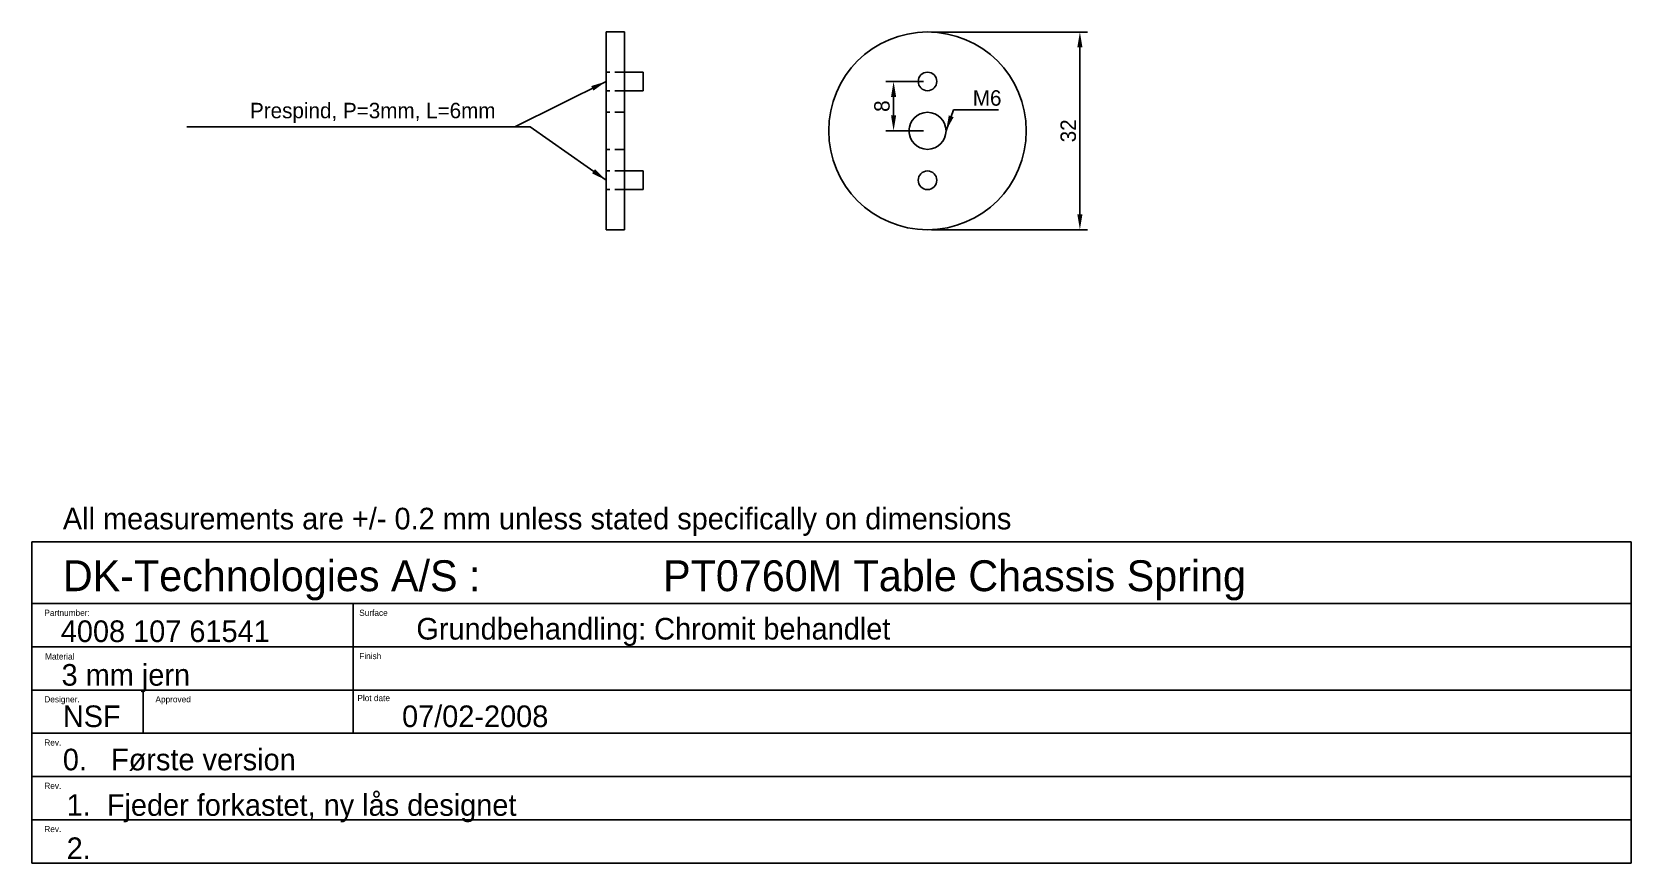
# Model space of a CAD drawing. Header units: millimetres. Extents: x -51 to 208, y -70 to 65.
import ezdxf

# ---------------------------------------------------------------- set-up
doc = ezdxf.new("R2010")
doc.units = ezdxf.units.MM
doc.header["$LTSCALE"] = 0.5
doc.linetypes.add('HIDDEN2', pattern=[4.7625, 3.175, -1.5875])
doc.layers.add('Demesions', color=84, linetype='Continuous')
doc.layers.add('Descriptive Text', color=8, linetype='Continuous')
doc.dimstyles.new('ISO-25', dxfattribs={"dimtxt": 2.5, "dimasz": 2.5, "dimexe": 1.25, "dimexo": 0.625, "dimtad": 1, "dimtxsty": 'Standard', "dimcen": 2.5, "dimadec": 0, "dimazin": 0, "dimtfac": 1, "dimtmove": 0, "dimatfit": 3, "dimfxl": 0, "dimarcsym": 0})

# ---------------------------------------------------------------- blocks, each defined once
blk = doc.blocks.new('*D14')
at = {"layer": 'Defpoints', "color": 0, "ltscale": 0.25}
for p in [(94.38, 64.97), (94.38, 32.97), (119.05, 32.97)]:
    blk.add_point(p, dxfattribs=at)
at = {"layer": 'Demesions', "color": 0, "lineweight": -2, "ltscale": 0.25}
for p, q in [((95, 64.97), (120.3, 64.97)), ((119.05, 62.47), (119.05, 35.47)), ((95, 32.97), (120.3, 32.97))]:
    blk.add_line(p, q, dxfattribs=at)
at = {"layer": 'Demesions', "color": 0, "ltscale": 0.25}
for points in [[(118.64, 62.47), (119.47, 62.47), (119.05, 64.97)], [(118.64, 35.47), (119.47, 35.47), (119.05, 32.97)]]:
    blk.add_solid(points, dxfattribs=at)
at = {"layer": 'Demesions', "color": 0, "ltscale": 0.25, "insert": (117.18, 48.97), "char_height": 2.5, "attachment_point": 5, "rotation": 90}
blk.add_mtext('32', dxfattribs=at)
blk = doc.blocks.new('*D16')
at = {"layer": 'Defpoints', "color": 0, "ltscale": 0.25}
for p in [(88.88, 56.97), (94.38, 56.97), (94.38, 48.97)]:
    blk.add_point(p, dxfattribs=at)
at = {"layer": 'Demesions', "color": 0, "lineweight": -2, "ltscale": 0.25}
for p, q in [((93.75, 56.97), (87.63, 56.97)), ((88.88, 51.47), (88.88, 54.47)), ((93.75, 48.97), (87.63, 48.97))]:
    blk.add_line(p, q, dxfattribs=at)
at = {"layer": 'Demesions', "color": 0, "ltscale": 0.25}
for points in [[(88.47, 54.47), (89.3, 54.47), (88.88, 56.97)], [(88.47, 51.47), (89.3, 51.47), (88.88, 48.97)]]:
    blk.add_solid(points, dxfattribs=at)
at = {"layer": 'Demesions', "color": 0, "ltscale": 0.25, "insert": (87.01, 52.97), "char_height": 2.5, "attachment_point": 5, "rotation": 90}
blk.add_mtext('8', dxfattribs=at)

msp = doc.modelspace()

# ---------------------------------------------------------------- linework, layer by layer
for p, q in [((42.328, 64.972), (42.328, 32.972)), ((42.328, 64.972), (45.328, 64.972)), ((45.328, 64.972), (45.328, 32.972)), ((42.328, 32.972), (45.328, 32.972))]:
    msp.add_line(p, q)
at = {"linetype": 'HIDDEN2'}
for p, q in [((45.328, 58.472), (42.328, 58.472)), ((45.328, 55.472), (42.328, 55.472)), ((45.328, 51.972), (42.328, 51.972)), ((45.328, 45.972), (42.328, 45.972)), ((45.328, 42.472), (42.328, 42.472)), ((45.328, 39.472), (42.328, 39.472))]:
    msp.add_line(p, q, dxfattribs=at)
at = {"ltscale": 0.25}
for p, q in [((45.328, 58.472), (48.328, 58.472)), ((48.328, 58.472), (48.328, 55.472)), ((45.328, 55.472), (48.328, 55.472)), ((45.328, 42.472), (48.328, 42.472)), ((48.328, 42.472), (48.328, 39.472)), ((45.328, 39.472), (48.328, 39.472))]:
    msp.add_line(p, q, dxfattribs=at)
for centre, radius in [((94.375, 48.972), 16), ((94.375, 56.972), 1.5), ((94.375, 48.972), 3), ((94.375, 40.972), 1.5)]:
    msp.add_circle(centre, radius, dxfattribs=at)
at = {"layer": 'Descriptive Text'}
for p, q in [((-50.654, -17.54), (208.307, -17.54)), ((-50.654, -69.54), (-50.654, -17.54)), ((208.307, -17.54), (208.307, -69.54)), ((-50.654, -27.54), (208.307, -27.54)), ((1.346, -27.54), (1.346, -34.54)), ((-50.654, -34.54), (208.307, -34.54)), ((1.346, -34.54), (1.346, -41.54)), ((-50.654, -41.54), (208.307, -41.54)), ((-32.654, -41.54), (-32.654, -48.54)), ((1.346, -41.54), (1.346, -48.54)), ((-50.654, -48.54), (208.307, -48.54)), ((-50.654, -55.54), (208.307, -55.54)), ((-50.654, -62.54), (208.307, -62.54)), ((208.307, -69.54), (-50.654, -69.54))]:
    msp.add_line(p, q, dxfattribs=at)

# ---------------------------------------------------------------- texts
at = {"layer": 'Demesions', "ltscale": 0.25, "char_height": 2.5}
for s, insert, attachment_point in [('M6', (101.71, 53.006), 7), ('Prespind, P=3mm, L=6mm', (24.413, 50.253), 9)]:
    msp.add_mtext(s, dxfattribs=dict(at, insert=insert, attachment_point=attachment_point))
at = {"layer": 'Descriptive Text'}
for s, height, p in [('All measurements are +/- 0.2 mm unless stated specifically on dimensions', 3.5, (-45.654, -15.54)), ('DK-Technologies A/S :', 5, (-45.654, -25.54)), ('PT0760M Table Chassis Spring', 5, (51.555, -25.54)), ('Partnumber:', 1, (-48.654, -29.54)), ('4008 107 61541', 3.5, (-45.984, -33.775)), ('Surface', 1, (2.346, -29.54)), ('Grundbehandling: Chromit behandlet', 3.5, (11.598, -33.373)), ('Material', 1, (-48.53, -36.604)), ('Finish', 1, (2.346, -36.54)), ('3 mm jern', 3.5, (-45.86, -40.84)), ('Designer.', 1, (-48.654, -43.54)), ('NSF', 3.5, (-45.654, -47.54)), ('Approved', 1, (-30.654, -43.54)), ('Plot date', 1, (2.046, -43.34)), ('07/02-2008', 3.5, (9.28, -47.54)), ('Rev.', 1, (-48.654, -50.54)), ('0.   Første version', 3.5, (-45.654, -54.54)), ('Rev.', 1, (-48.654, -57.54)), ('1.  Fjeder forkastet, ny lås designet', 3.5, (-45.039, -61.901)), ('Rev.', 1, (-48.654, -64.54)), ('2. ', 3.5, (-45.039, -68.901))]:
    msp.add_text(s, height=height, dxfattribs=at).set_placement(p)

# ---------------------------------------------------------------- dimensions: what is measured, and where the dimension line sits
at = {"layer": 'Demesions', "ltscale": 0.25}
for base, p1, p2, picture, middle in [((119.053, 32.972), (94.375, 64.972), (94.375, 32.972), '*D14', (117.178, 48.972)), ((88.882, 56.972), (94.375, 48.972), (94.375, 56.972), '*D16', (87.007, 52.972))]:
    dim = msp.add_linear_dim(base=base, p1=p1, p2=p2, angle=90, dimstyle='ISO-25', dxfattribs=at)
    dim.commit()
    dim.dimension.update_dxf_attribs({"geometry": picture, "text_midpoint": middle})

# ---------------------------------------------------------------- leaders
at = {"layer": 'Demesions', "ltscale": 0.25, "annotation_type": 0, "has_hookline": 1}
for points, hookline_direction, text_width in [([(42.328, 56.961), (27.538, 49.628), (25.038, 49.628)], 1, 50), ([(97.375, 48.972), (98.585, 52.381), (101.085, 52.381)], 0, 4.167)]:
    msp.add_leader(points, dimstyle='ISO-25', dxfattribs=dict(at, hookline_direction=hookline_direction, text_width=text_width))
at = {"layer": 'Demesions', "ltscale": 0.25}
msp.add_leader([(42.328, 40.981), (30.038, 49.628), (27.538, 49.628)], dimstyle='ISO-25', dxfattribs=at)

doc.saveas('drawing.dxf')
